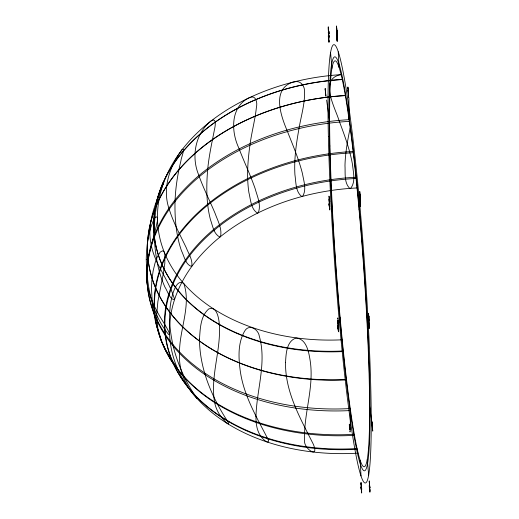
<?xml version="1.0" encoding="UTF-8"?>
<svg xmlns="http://www.w3.org/2000/svg" width="519" height="519" viewBox="0 0 519 519"><rect width="100%" height="100%" fill="white"/><g stroke="black" fill="none" stroke-linecap="round" stroke-linejoin="round"><path stroke-width="0.78" d="M368.827 316.434L368.788 317.291L368.509 313.275L368.821 318.037L368.827 316.006L368.899 316.499M337.869 325.958L337.927 328.332M360.043 195.397L360.063 194.599M338.472 327.671L338.336 324.589L338.407 326.899L338.232 325.919M328.384 36.492L328.936 41.533L328.41 36.512M359.849 200.859L359.907 203.234M339.387 322.117L340.146 317.803M359.096 209.955L359.855 205.641M350.163 127.882C347.613 140.331 345.278 152.91 344.979 165.652C345.433 173.048 343.941 182.662 349.657 188.313A1.252 1.161 2.2 0 0 350.656 188.274C355.93 181.91 353.205 172.204 352.531 164.666C349.884 149.576 344.486 135.161 339.128 120.862C335.482 108.302 318.251 78.525 341.087 74.632A186.658 132.254 -6.1 0 0 157.452 217.312A186.658 132.254 -6.1 0 0 342.229 339.802M369.515 484.902L369.547 484.065M163.543 182.857C164.263 181.014 163.161 182.013 162.875 183.162C161.26 186.937 160.073 190.875 158.996 194.833C155.155 209.384 153.76 224.545 154.435 239.57C155.356 255.815 158.178 272.203 164.938 287.104C167.105 290.179 170.232 300.41 174.566 299.521C169.226 280.013 154.149 263.918 150.932 243.398C146.728 222.923 155.732 203.026 163.024 184.362M368.613 322.701L368.672 325.069M369.184 320.385L368.918 317.829M180.891 151.237C169.343 167.429 162.33 188.832 168.928 208.379C173.171 222.074 179.983 234.763 186.204 247.615C188.475 253.538 193.003 259.954 191.712 266.481C185.653 265.021 184.07 255.841 181.488 250.787C176.233 235.704 174.799 219.563 174.981 203.675C175.266 189.163 177.511 174.741 180.969 160.663C180.515 159.807 186.198 145.644 181.974 149.842M211.415 120.745C217.111 117.223 215.054 127.174 214.399 129.886C211.674 143.893 208.541 157.873 207.457 172.133C206.277 187.956 206.426 204.129 210.429 219.576C212.634 225.402 213.633 234.173 219.848 236.995A1.252 0.96 -78.1 0 0 220.543 236.456C222.236 228.444 217.61 220.523 215.009 213.147C209.52 200.152 203.046 187.554 198.407 174.215C191.31 156.608 195.228 134.525 209.838 121.92A6.04 1.246 -44.3 0 1 211.441 120.7M249.853 97.533C255.873 94.666 257.573 102.684 256.451 106.972C255.134 119.772 251.644 132.222 249.957 144.97C247.771 160.689 246.531 176.752 248.893 192.523C250.625 199.348 250.813 209.099 257.43 213.062A1.252 1.077 -60.6 0 0 258.287 212.673C261.401 204.973 257.216 196.325 255.199 188.793C250.366 174.78 243.878 161.409 238.617 147.558C231.215 131.709 230.41 107.894 247.894 98.402A6.033 1.81 -31.2 0 1 249.873 97.507M292.469 82.287C271.586 89.398 280.922 116.003 287.039 130.431C292.638 144.736 298.795 158.905 302.506 173.852C303.693 180.949 306.82 189.656 302.661 196.234A1.252 1.148 -34.1 0 1 301.708 196.461C295.389 191.66 296.038 181.858 294.922 174.689C293.968 159.093 296.284 143.523 299.067 128.219C301.046 116.256 304.802 104.423 304.569 92.2C305.062 86.621 300.91 80.186 294.675 81.794M369.158 320.372L368.879 317.712M338.427 327.723L338.206 325.647M359.862 200.859L360.452 206.711L359.92 202.773M368.62 322.695L369.126 326.211L368.581 321.923L368.646 324.777M337.882 325.958L338.369 329.267M360.004 195.429L359.751 191.433L360.043 196.195L360.063 194.164L360.134 194.664M369.496 484.921L369.23 480.899L369.528 485.661L369.541 483.637L369.612 484.13M331.232 208.677L332.595 212.764M366.648 314.988L368.01 319.081M360.024 201.028L359.797 200.068L359.881 202.942M360.205 201.677L360.433 202.708L360.439 200.892M360.296 198.057L360.407 198.55L360.147 195.695L360.426 200.762M360.082 197.577L359.803 196.078L360.413 204.363M372.538 426.112L372.642 426.793L372.032 425.243L372.752 431.114L372.019 421.798L372.019 422.401M336.695 33.261L336.526 32.055L336.695 33.845M336.773 33.8L337.123 36.311L337.058 35.597A24.004 1.628 85.9 0 1 336.909 33.826L336.76 32.022M336.773 34.384L337.246 37.77L336.935 33.599A28.856 1.953 85.9 0 1 336.753 31.322L336.682 30.816L336.773 35.052L336.701 34.514M368.912 320.508L368.84 320.009L369.171 324.381L368.529 317.278L368.795 321.293L368.847 320.444M326.6 100.063L329.597 121.427M369.638 406.332L372.642 427.695M329.656 205.939L329.727 206.465L329.357 201.314L329.721 204.064M349.962 429.395L349.319 424.205L349.404 427.5L349.397 425.353M349.975 431.425L350.053 431.97L350.04 429.33M369.736 488.963C368.594 480.153 370.034 496.469 369.859 489.547M369.437 489.3L369.911 492.174L369.917 490.364M348.405 92.531L348.483 93.148L347.886 90.04L348.619 97.351L347.873 86.991L348.593 91.266L347.97 88.022L348.041 88.658M361.496 489.216L361.626 492.239L361.029 486.407L361.678 493.05L361.62 490.416M359.939 202.987L360.4 205.9L360.381 204.57M368.704 324.823L369.165 327.742L369.158 326.594M361.192 489.54L361.075 487.198L361.574 490.507M337.96 328.086L338.42 331.005L338.414 329.182M368.685 324.615L369.21 328.553L369.145 326.406M337.94 327.872L338.472 331.81L338.472 330M369.807 489.631L369.262 485.537L369.826 489.832M338.2 326.192L338.193 325.504M360.348 200.366L359.842 196.85L360.381 201.897L360.361 200.561M330.564 52.607L331.972 68.261M367.27 459.497L368.678 475.151M337.901 328.04L337.824 325.173L338.466 329.87M337.921 322.234L337.837 321.443L337.85 324.031L337.759 320.294L338.044 323.343M338.167 325.841L338.109 325.063M337.168 39.509L336.636 35.616L337.175 40.657L336.578 34.831L337.227 41.468L337.233 39.658M369.878 489.826L369.911 490.228M338.154 325.011L337.96 322.708M329.701 208.028L329.078 203.344L329.708 209.974L329.714 208.158M338.375 322.357L338.284 320.547L338.401 322.014A7.279 0.493 85.9 0 0 338.453 322.974L338.492 323.765L337.752 317.926L337.752 318.523M336.786 28.999L336.5 25.95L336.584 29.687C336.228 19.943 337.415 39.45 337.078 30.245L337.181 33.391L336.753 29.22M328.546 29.875L328.261 26.826L328.352 30.563C327.995 20.818 329.182 40.32 328.838 31.121L328.955 34.26L328.514 30.096M338.012 323.571L338.051 324.141M338.232 51.796L339.076 67.509M360.167 460.249L361.01 475.962M348.911 97.695L349.002 119.37M350.241 408.388L350.331 430.063M349.722 427.688L349.735 429.57L349.65 427.15M343.357 350.961A191.193 135.42 -6.2 0 1 153.715 225.7A191.193 135.42 -6.2 0 1 342.203 79.413M346.51 379.395A199.906 141.564 -6.2 0 1 147.415 248.582A199.906 141.564 -6.2 0 1 345.31 95.509M350.26 408.55A203.435 144.042 -6.2 0 1 146.812 275.518A203.435 144.042 -6.2 0 1 349.047 119.681M354.289 434.293A199.179 141.038 -6.2 0 1 154.175 304.056A199.179 141.038 -6.2 0 1 353.095 151.47M357.078 448.539A191.031 135.297 -6.1 0 1 164.426 323.551A191.031 135.297 -6.1 0 1 355.93 177.239M358.155 453.126A186.652 132.248 -6.1 0 1 169.525 330.856A186.652 132.248 -6.1 0 1 357.014 187.962M357.228 449.201A190.512 135.024 -6 0 1 164.88 324.226A190.512 135.024 -6 0 1 356.06 178.484M354.477 435.331A198.822 140.954 -5.9 0 1 154.474 304.737A198.822 140.954 -5.9 0 1 353.244 152.748M350.546 410.548A203.416 144.23 -5.9 0 1 146.961 276.822A203.416 144.23 -5.9 0 1 349.281 121.388M346.569 379.908A199.984 141.804 -5.9 0 1 147.448 248.4A199.984 141.804 -5.9 0 1 345.33 95.619M343.416 351.551A191.375 135.654 -6 0 1 153.695 225.784A191.375 135.654 -6 0 1 342.235 79.576M163.491 182.973A6.04 0.435 -66.7 0 1 162.966 184.472M180.943 151.139A6.04 0.48 -56 0 1 182.039 149.738M292.463 82.274A6.033 2.141 -17.1 0 1 294.695 81.775M146.248 259.545C146.871 285.58 151.548 314.138 168.772 334.606C170.316 335.371 169.246 332.77 168.934 332.199C167.481 329.007 165.665 325.997 163.861 322.993C157.932 313.573 152.404 303.751 149.368 292.969C141.428 269.458 152.307 245.824 156.972 222.904C159.099 216.267 155.441 214.165 153.066 221.399C148.071 233.433 146.436 246.603 146.248 259.545M179.529 353.53C178.517 370.469 185.672 386.713 197.33 398.728C186.568 384.261 176.908 363.183 172.769 344.065C169.33 328.391 168.117 311.822 172.152 296.135C173.352 291.509 177.29 278.288 183.862 283.653C191.446 306.028 178.99 330.532 179.529 353.53M325.16 89.3L325.887 96.184L325.199 88.425L325.173 88.84A5.8 0.396 85.9 0 0 325.16 89.3M329.059 200.023L329.39 203.811L329.014 198.783L329.059 200.023M361.711 488.879L361.698 489.547L361.01 482.488L361.711 488.879M369.943 487.309L369.885 488.016L369.586 485.181L369.943 487.309M156.654 314.825L157.789 328.04L161.247 340.626L165.749 350.085L177.42 368.568L174.475 365.415L169.732 358.233L165.386 350.124L161.688 341.645L155.804 323.324L152.443 305.568L151.477 288.188L151.879 280.072L153.15 270.821L155.077 262.912L157.361 256.743L160.157 252.156L162.616 250.761L164.14 251.89L164.867 254.219L164.821 263.431L163.323 273.571L157.886 301.494L156.654 314.825M199.497 339.037C199.556 368.464 211.59 396.49 227.29 420.883C230.696 426.028 227.024 423.692 224.876 421.194C219.965 416.225 216.267 409.978 214.762 403.12C209.793 376.755 221.217 350.753 219.31 324.317C218.908 318.692 217.02 305.678 208.722 308.954C200.425 316.246 200.211 328.793 199.497 339.037M285.521 362.606C285.139 392.299 300.546 418.645 313.385 444.374C319.704 459.717 303.128 448.202 304.601 440.294C303.544 413.474 314.456 387.155 310.083 360.186C308.786 351.947 306.346 338.602 295.966 338.057C286.345 341.353 286.04 354.088 285.521 362.606M361.354 485.933C361.049 487.205 360.796 478.829 361.354 485.933M255.984 416.504C255.796 424.094 257.067 432.321 262.329 438.153C263.373 439.431 268.544 444.524 268.693 440.67C257.405 418.366 243.859 396.373 240.278 371.085C238.5 357.967 237.689 343.351 244.455 331.446C248.646 323.298 258.358 329.104 259.338 336.273C266.824 362.768 256.587 389.801 255.984 416.504M328.293 36.122L328.988 42.344L328.358 35.714L328.293 36.122M329.078 204.369L329.656 209.163L329.078 204.369M328.903 35.675L328.819 35.084L328.91 36.894L328.287 32.463L329.027 38.302L328.988 37.511A7.279 0.493 85.9 0 1 328.936 36.551L328.903 35.675M329.604 199.302L329.52 198.706L329.61 200.522L328.988 196.091L329.727 201.93L329.688 201.132A7.279 0.493 85.9 0 1 329.636 200.178L329.604 199.302M329.948 145.995A203.435 13.786 85.9 0 0 362.723 465.854A203.435 13.786 85.9 0 0 356.196 179.788A203.435 13.786 85.9 0 0 329.948 145.995M329.552 143.64A207.503 14.065 85.9 0 0 362.982 469.896A207.503 14.065 85.9 0 0 356.326 178.101A207.503 14.065 85.9 0 0 329.552 143.64M328.378 136.568A219.712 14.889 85.9 0 0 363.767 482.015A219.712 14.889 85.9 0 0 356.722 173.061A219.712 14.889 85.9 0 0 328.378 136.568"/></g></svg>
